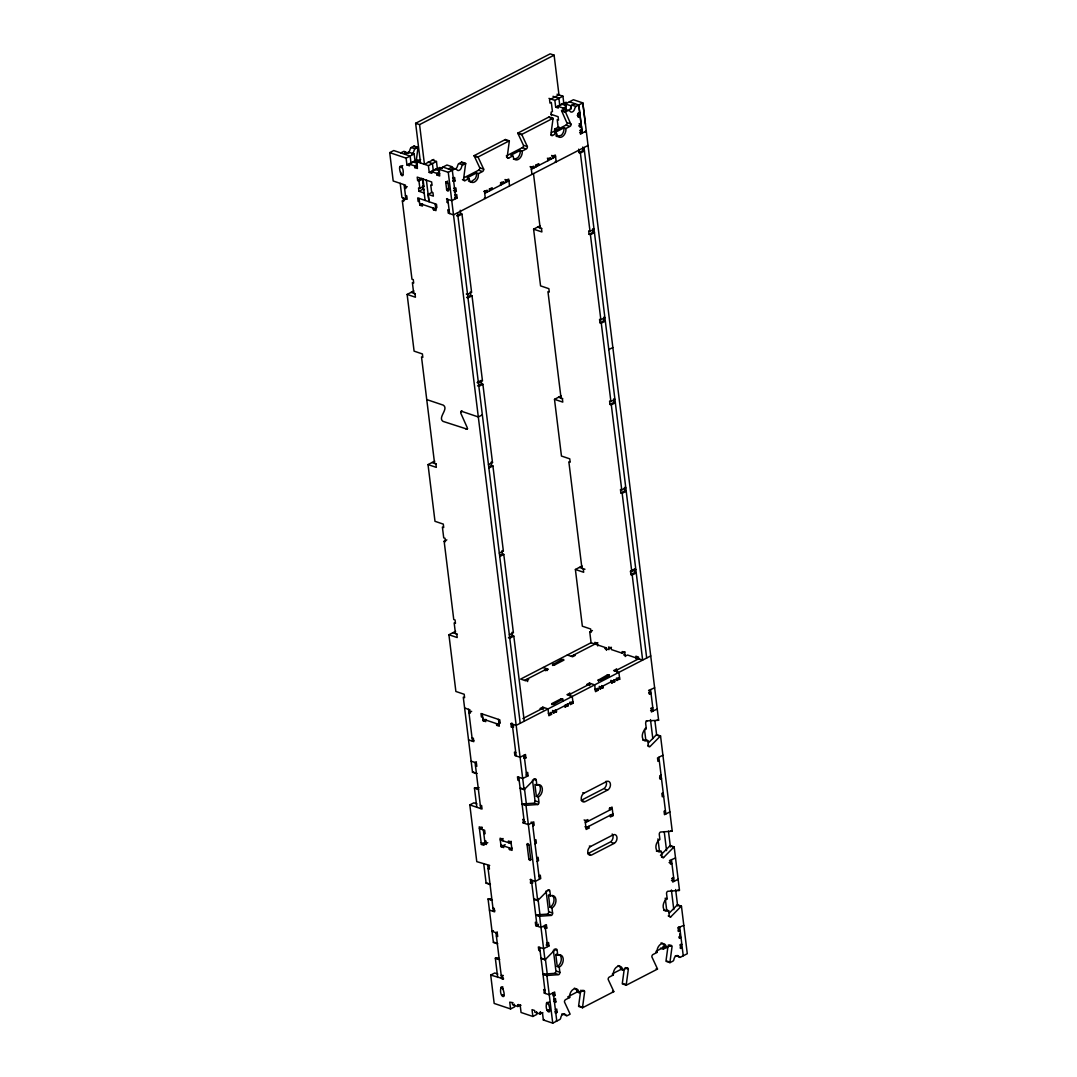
<?xml version="1.0" encoding="UTF-8"?>
<svg xmlns="http://www.w3.org/2000/svg" width="1077" height="1077" viewBox="0 0 1077 1077"><rect width="100%" height="100%" fill="white"/><g stroke="black" fill="none" stroke-linecap="round" stroke-linejoin="round"><path stroke-width="1.5" d="M426.748 399.58L443.334 405.167C449.042 408.991 437.343 417.58 443.051 421.39L466.933 429.09L467.23 427.636L460.673 412.908L461.696 411.077M551.437 132.633L566.017 125.107A1.898 1.292 -71.4 0 0 567.135 123.397L561.682 110.971A1.925 1.319 -71.4 0 1 561.561 110.514L565.492 111.846A1.925 1.319 -71.4 0 0 565.613 112.304L571.066 124.717A1.898 1.292 -71.4 0 1 569.948 126.44L565.91 128.513A6.597 4.496 -71.4 0 1 563.271 135.931A6.597 4.496 -71.4 0 1 557.711 136.267L556.486 133.373L554.52 132.713L563.944 127.853L565.91 128.513M416.287 160.392L417.97 147.886A1.885 1.292 -71.4 0 0 417.97 147.361L414.039 146.041L410.808 147.778L410.068 149.299A3.783 2.585 -71.4 0 1 406.177 153.055M454.629 169.17A3.783 2.585 -71.4 0 0 457.698 165.333L458.439 163.825L461.67 162.075L465.601 163.394A1.885 1.292 -71.4 0 1 465.601 163.919L463.5 179.563A1.885 1.292 -71.4 0 0 465.049 180.573L469.087 178.486A6.61 4.51 -71.4 0 0 473.126 182.457A6.61 4.51 -71.4 0 0 478.121 177.342L478.498 173.626L482.536 171.539A1.885 1.292 -71.4 0 0 483.681 169.143L478.161 157.309A1.844 1.252 -71.4 0 1 478.094 156.959L474.163 155.626A1.844 1.252 -71.4 0 0 474.23 155.977L479.75 167.824A1.885 1.292 -71.4 0 1 478.605 170.22L464.039 177.745M474.163 155.626L505.369 139.525L509.3 140.845A1.885 1.292 -71.4 0 1 509.3 141.356L507.2 157.013A1.885 1.292 -71.4 0 0 508.748 158.023L512.787 155.936L513.985 158.831A6.597 4.496 -71.4 0 0 519.572 158.481A6.597 4.496 -71.4 0 0 522.21 151.076L526.236 148.989A1.885 1.292 -71.4 0 0 527.38 146.593L521.914 134.854A1.885 1.292 -71.4 0 1 521.793 134.396L517.862 133.077A1.885 1.292 -71.4 0 0 517.97 133.535L523.449 145.274A1.885 1.292 -71.4 0 1 522.305 147.67L506.271 155.936M517.862 133.077L549.068 116.962L552.999 118.295A1.885 1.292 -71.4 0 1 553.013 118.807L550.899 134.45A1.885 1.292 -71.4 0 0 552.461 135.46L556.486 133.373M580.557 991.58L578.618 1005.918A1.885 1.292 -71.4 0 0 578.618 1006.443L582.549 1007.762L613.769 991.661A1.885 1.292 -71.4 0 0 613.648 991.203L608.182 979.464A1.885 1.292 -71.4 0 1 609.313 977.068L613.351 974.981A6.61 4.51 -71.4 0 1 617.336 966.594A6.61 4.51 -71.4 0 1 622.775 970.121L626.814 968.035A1.885 1.292 -71.4 0 1 628.362 969.044L626.249 984.688A1.885 1.292 -71.4 0 0 626.262 985.213L622.331 983.88A1.885 1.292 -71.4 0 1 622.318 983.368L624.256 969.017M582.549 1007.762A1.885 1.292 -71.4 0 1 582.549 1007.251L584.663 991.594A1.885 1.292 -71.4 0 0 583.101 990.598L582.455 990.369M667.955 946.468L666.017 960.819A1.885 1.292 -71.4 0 0 666.03 961.33L669.961 962.65L672.802 961.196A1.885 1.292 -71.4 0 0 673.933 959.405A3.783 2.571 -71.4 0 1 676.181 955.824A3.783 2.571 -71.4 0 1 678.995 956.78A1.885 1.292 -71.4 0 0 680.408 957.265L687.288 953.71L681.445 906.161L677.514 904.828A1.885 1.292 -71.4 0 0 677.137 905.097L669.45 912.879M669.961 962.65A1.885 1.292 -71.4 0 1 669.961 962.138L672.061 946.495A1.885 1.292 -71.4 0 0 670.513 945.485L669.194 945.041M460.969 411.441L461.952 411.051L460.794 411.629M520.514 788.041A1.885 1.292 -71.4 0 1 520.137 788.31L524.068 789.629A1.885 1.292 -71.4 0 0 524.445 789.36L534.69 778.981A1.885 1.292 -71.4 0 1 536.238 779.99L536.871 785.093A6.61 4.51 -71.4 0 1 542.31 788.62A6.61 4.51 -71.4 0 1 538.325 797.007L538.958 802.109A1.885 1.292 -71.4 0 1 537.827 804.506L526.411 805.3A1.885 1.292 -71.4 0 0 526.007 805.434L522.076 804.102A1.885 1.292 -71.4 0 1 522.466 803.981L533.882 803.186A1.885 1.292 -71.4 0 0 535.027 800.79L532.482 780.044M648.556 742.726L656.243 734.931A1.885 1.292 -71.4 0 1 656.62 734.662L660.551 735.995L672.223 831.107A1.885 1.292 -71.4 0 1 671.833 831.242L660.416 832.036A1.885 1.292 -71.4 0 0 659.286 834.433L659.905 839.535A6.61 4.51 -71.4 0 0 655.933 847.922A6.61 4.51 -71.4 0 0 661.372 851.449L662.005 856.552A1.885 1.292 -71.4 0 0 663.553 857.561L673.785 847.182A1.885 1.292 -71.4 0 1 674.162 846.912L679.506 890.356A1.885 1.292 -71.4 0 1 679.102 890.491L667.7 891.285A1.885 1.292 -71.4 0 0 666.555 893.681L667.188 898.783A6.61 4.51 -71.4 0 0 663.203 907.171A6.61 4.51 -71.4 0 0 668.642 910.698L669.275 915.8A1.885 1.292 -71.4 0 0 670.823 916.81L681.068 906.43A1.885 1.292 -71.4 0 1 681.445 906.161M660.551 735.995A1.885 1.292 -71.4 0 0 660.174 736.264L649.929 746.644A1.885 1.292 -71.4 0 1 648.381 745.634L647.721 745.419M550.778 915.194L547.506 914.104L536.09 914.898A1.885 1.292 -71.4 0 0 535.7 915.019L539.631 916.339A1.885 1.292 -71.4 0 1 540.021 916.217L551.437 915.423A1.885 1.292 -71.4 0 0 552.582 913.027L551.949 907.924A6.61 4.51 -71.4 0 0 555.92 899.537A6.61 4.51 -71.4 0 0 550.482 896.01L549.862 890.908A1.885 1.292 -71.4 0 0 548.301 889.898L538.069 900.278A1.885 1.292 -71.4 0 1 537.692 900.547L533.761 899.228A1.885 1.292 -71.4 0 0 534.138 898.958L537.41 900.062M558.061 974.443L554.776 973.339L543.36 974.133A1.885 1.292 -71.4 0 0 542.97 974.268L546.901 975.587A1.885 1.292 -71.4 0 1 547.304 975.466L558.707 974.672A1.885 1.292 -71.4 0 0 559.852 972.275L559.219 967.173A6.61 4.51 -71.4 0 0 563.204 958.786A6.61 4.51 -71.4 0 0 557.765 955.259L557.132 950.156A1.885 1.292 -71.4 0 0 555.584 949.147L545.339 959.526A1.885 1.292 -71.4 0 1 544.962 959.795L541.031 958.476A1.885 1.292 -71.4 0 0 541.408 958.193L544.679 959.297M660.47 855.367L669.854 845.849A1.885 1.292 -71.4 0 1 670.231 845.58L674.162 846.912M465.601 163.394L462.37 165.144L461.629 166.652A3.783 2.585 -71.4 0 1 459.367 170.233A3.783 2.585 -71.4 0 1 456.554 169.277L455.154 168.793L448.274 172.333L438.877 169.17L439.712 175.982L437.1 175.107L436.885 173.397L431.648 171.633L431.85 173.33L429.225 172.455L428.39 165.643L416.597 161.671L417.432 168.483L414.807 167.595L414.605 165.898L409.354 164.135L409.57 165.831L406.944 164.943L406.11 158.144L389.712 152.624L393.199 180.99L405.437 185.109L405.854 188.502L404.548 188.071L407.241 186.684M572.008 105.129L570.877 106.919A3.783 2.585 -71.4 0 1 568.616 110.5M646.146 720.903L658.209 720.325A1.885 1.292 -71.4 0 0 658.612 720.19L582.819 102.907L575.939 106.448L574.808 108.239A3.783 2.585 -71.4 0 1 572.547 111.82A3.783 2.585 -71.4 0 1 569.733 110.864L568.737 110.244L565.492 111.846M563.621 660.268L563.648 659.407L561.655 659.595L552.366 664.926L554.655 664.886L563.621 660.268L561.655 659.595M551.707 703.671L551.68 704.52L553.672 704.331L562.961 699.013L560.686 699.04L551.707 703.671L553.672 704.331M609.286 675.642L609.313 674.781L607.32 674.969L598.031 680.301L600.32 680.26L609.286 675.642L607.32 674.969M420.515 162.99L415.628 123.29L550.172 53.85L554.103 55.169L558.976 94.884L549.566 99.744L549.984 103.136L551.33 102.45L552.434 111.523L551.087 112.223L551.505 115.616M415.628 123.29L419.572 124.609L554.103 55.169M389.712 152.624L393.751 150.538L410.149 156.057L410.983 162.869M400.752 152.894L403.996 151.305L404.992 151.911A3.783 2.585 -71.4 0 0 405.477 152.611M404.683 154.226L408.721 152.14L414.174 153.971L415.008 160.783L406.944 164.943M417.97 147.361L414.739 149.111L413.999 150.618A3.783 2.585 -71.4 0 1 411.737 154.199M406.11 158.144L414.174 153.971M402.758 165.602L400.065 166.989L402.031 167.649M409.354 164.135L417.432 159.961L420.043 160.85M416.597 161.671L420.636 159.584M414.605 165.898L417.284 164.512M414.807 167.595L417.499 166.208M433.856 159.45L424.446 164.31L419.572 124.609M428.39 165.643L436.468 161.483L437.302 168.281L429.225 172.455M548.96 98.384L554.857 100.376L562.934 96.203L563.769 103.015L566.394 103.904M554.857 100.376L555.692 107.188L563.769 103.015M431.648 171.633L439.712 167.474L442.337 168.349M555.692 107.188L558.317 108.063L558.101 106.367L566.179 102.194M438.877 169.17L446.955 165.01L452.421 166.854L448.382 168.927M566.179 110.716L565.344 103.904L573.422 99.744L582.819 102.907L585.43 124.178M417.634 180.505L421.672 178.432L422.978 178.863L418.94 180.949L417.634 180.505L417.216 177.113L431.635 181.959L432.052 185.365L430.746 184.921L431.648 192.298L432.954 192.743L433.371 196.149L428.134 194.372L429.036 201.749L426.398 180.196M436.885 173.397L439.578 172.01M558.101 106.367L563.352 108.131L566.044 106.744M561.561 110.514L565.56 109.181M565.344 103.904L570.81 105.748L574.849 103.661M437.1 175.107L439.793 173.707M566.246 108.44L563.567 109.827L563.352 108.131M478.094 156.959L509.3 140.845M521.793 134.396L552.999 118.295M424.203 193.052L418.953 191.289L418.536 187.883L419.855 188.327L423.88 186.24L423.167 180.344M418.953 191.289L422.992 189.202L424.298 189.646M434.596 463.541L421.511 356.904L422.817 357.349L422.399 353.943L414.093 351.142L407.133 294.425L415.439 297.225L415.008 293.819L413.703 293.375L412.383 282.605L413.689 283.036L413.272 279.643L411.966 279.199L402.354 200.928L405.046 199.528M445.716 182.148C448.463 179.24 448.759 189.646 448.584 190.333A1.414 0.848 62.7 0 1 446.659 189.687L445.716 182.148L447.736 181.111M452.73 181.273L455.059 180.909L454.629 177.503L452.636 177.974M577.757 113.408L579.749 112.923L579.103 112.708M428.134 194.372L432.173 192.298M554.965 132.054L554.601 129.105L558.64 127.019M578.174 116.801L580.166 116.329L577.218 115.333M478.498 173.626L476.532 172.966L467.122 177.826L469.087 178.486M522.21 151.076L520.245 150.417L510.821 155.276L512.787 155.936M447.615 188.933L446.605 189.444L448.57 190.117L448.355 188.287M419.007 198.37L419.828 205.182L422.521 203.782M579.036 123.895L581.042 123.424M453.592 188.354L455.921 187.99L456.338 191.396L454.346 191.868M448.247 202.786L446.928 202.341L447.184 198.585M446.511 198.935L451.761 200.699L457.146 197.926L456.729 194.52L454.723 194.991M579.843 130.411L581.849 129.94L581.19 129.725M433.169 208.036L433.385 209.732L436.064 208.346M580.261 133.817L586.292 131.259L585.511 131.004M483.856 191.423L487.194 190.252L487.41 191.948L484.569 190.992M500.442 182.861L503.794 181.69L503.996 183.386L501.155 182.43M505.382 180.317L508.721 179.145L509.556 185.944M530.49 167.352L533.842 166.181L534.044 167.877L530.113 166.558M536.009 164.943L538.985 165.333L538.769 163.637L536.077 165.023L536.292 166.72L535.632 166.504M552.016 156.232L555.369 155.075L556.203 161.873L555.22 161.55M484.717 193.348L508.936 180.842L504.992 179.522M531.351 169.277L555.57 156.771L551.639 155.451M588.042 145.449L453.498 214.875L448.261 213.111L447.844 209.705L449.149 210.15M461.993 214.121L460.687 213.677L456.648 215.763L457.954 216.194L461.993 214.121L471.605 292.392L467.566 294.479L466.26 294.034M579.076 152.571L583.115 150.484L584.421 150.928L580.382 153.015L579.076 152.571L578.659 149.165M407.133 294.425L413.851 290.952M606.472 650.36L606.149 647.815L591.085 642.74L589.752 631.957L591.071 632.401L590.654 628.995L582.347 626.208L575.387 569.477L583.68 572.277L583.263 568.871L581.957 568.427L568.858 461.791L570.177 462.235L569.76 458.829L561.454 456.042L554.493 399.325L562.786 402.111L562.369 398.705L561.063 398.275L547.964 291.638L549.283 292.082L548.866 288.676L540.56 285.876L533.6 229.159L540.317 225.685M589.994 231.286L594.033 229.199L592.713 228.768L593.144 232.161L594.45 232.605L590.411 234.692L589.106 234.248L588.688 230.841L589.994 231.286L580.382 153.015M472.022 295.798L470.703 295.354L466.678 297.44L467.983 297.885L472.022 295.798L482.469 380.881L478.43 382.954L477.124 382.523L481.15 380.437L481.567 383.843L482.886 384.274L492.499 462.558L488.46 464.631M589.106 234.248L593.144 232.161M599.97 322.737L604.009 320.65L605.314 321.094L601.276 323.181L599.97 322.737L599.552 319.33L600.858 319.775L604.897 317.688L603.578 317.244M477.542 385.916L481.567 383.843M478.848 386.36L482.886 384.274M482.348 414.86L478.309 416.947L461.723 411.36M608.815 349.594L612.853 347.508M466.449 429.225L467.606 428.646M466.718 429.198L467.445 428.834M455.49 633.707L454.171 622.923L455.477 623.368L455.059 619.962L453.754 619.517L444.141 541.246L445.447 541.691L445.03 538.285L443.724 537.84L442.391 527.07L443.711 527.515L443.293 524.109L434.987 521.308L428.027 464.591L434.745 461.118M554.493 399.325L561.211 395.851M610.888 401.452L614.927 399.365L613.607 398.921L614.025 402.327L615.344 402.771L611.305 404.858L609.999 404.413L609.582 401.007L610.888 401.452L601.276 323.181M488.918 466.906L491.597 465.52L492.916 465.951L503.363 551.034L499.324 553.12M609.999 404.413L614.025 402.327M488.877 468.037L492.916 465.951M444.141 541.246L446.834 539.86M621.752 489.941L625.791 487.854L624.472 487.41L624.889 490.816L626.208 491.26L622.169 493.333L620.864 492.903L620.446 489.497L621.752 489.941L611.305 404.858M499.782 555.395L502.461 553.995L503.78 554.44L513.392 632.711L509.354 634.797M620.864 492.903L624.889 490.816M499.741 556.526L503.78 554.44M476.721 773.407A1.885 1.292 -71.4 0 1 476.438 773.596L472.507 772.276L463.285 697.223L464.604 697.667L464.187 694.261L455.881 691.474L448.921 634.757L455.638 631.284M575.387 569.477L582.105 566.004M630.476 571.173L634.501 569.087L635.82 569.531L631.782 571.618L630.476 571.173L630.893 574.579L632.199 575.01L636.238 572.937L634.918 572.493L630.893 574.579M513.81 636.117L512.49 635.672L508.465 637.759L509.771 638.203L513.81 636.117L524.257 721.2M589.752 631.957L592.444 630.57M591.192 642.673L520.676 679.075L525.913 680.839L528.605 679.452L527.299 679.008L527.609 681.566M524.607 680.395L547.022 668.83L547.237 670.527M571.241 656.324L597.775 642.632M471.659 711.345L468.966 712.732L470.272 713.176L469.855 709.77L464.618 708.006M606.149 647.815L604.816 648.502L607.428 649.391L611.467 647.304M482.308 713.97L483.142 720.769L485.835 719.382M608.909 649.714L608.572 646.994L611.184 647.869L611.399 649.579L622.331 653.254L625.01 651.868M496.484 723.623L496.685 725.333L499.378 723.946M473.813 740.545L472.466 741.232L468.549 709.326M513.675 726.921L511.36 727.002L510.942 723.596L511.952 723.084M550.684 712.422L551.545 714.347L548.853 715.734L548.018 708.935L542.781 707.172L540.089 708.558L541.394 709.003M570.998 693.723L569.679 693.278L567 694.665L572.237 696.429L573.072 703.241L570.379 704.627L570.177 702.931M597.318 688.351L598.193 690.276L595.5 691.663L594.666 684.864L589.415 683.101L586.723 684.487L588.042 684.932M617.633 669.652L616.327 669.207L613.634 670.594L618.871 672.358L619.719 679.17L616.367 680.341M522.857 718.561L544.087 707.602M568.306 695.109L590.735 683.532M614.94 671.038L638.823 658.72M511.36 727.002L513.594 725.844M650.723 655.933L516.179 725.373L510.942 723.596M548.651 714.038L572.87 701.544M595.285 689.967L619.504 677.473M553.134 712.974L556.486 711.803L556.27 710.106L555.288 709.77M564.792 706.956L568.144 705.785L567.283 703.86M599.768 688.903L603.12 687.732L602.918 686.036L601.599 685.591M611.44 682.885L614.779 681.714L613.917 679.789M476.424 761.816L475.078 762.503L480.732 808.585M523.893 758.37L525.899 757.898L525.482 754.492L520.097 757.266L514.86 755.502L514.443 752.109L515.748 752.54M648.596 690.397L654.641 687.84M649.014 693.79L651.02 693.319L648.839 692.592M526.33 773.057L527.676 772.357L528.093 775.763L522.708 778.536L517.472 776.773L517.889 780.179L519.195 780.623M650.791 708.262L652.797 707.791M489.685 865.41L476.774 861.64L469.814 804.909L473.84 802.836L476.909 803.859M651.208 711.668L657.253 709.11M482.106 827.149L479.413 828.536L484.663 830.3L485.081 833.706L483.761 833.261M532.819 825.951L534.165 825.251L533.748 821.845L528.363 824.632L523.126 822.868L523.382 819.112M482.038 829.425L481.823 827.715L479.211 826.84L481.365 844.422L484.058 843.035M523.126 822.868L525.361 821.711M487.773 842.658L485.094 844.045L483.344 829.855M584.111 793.143L606.539 781.565A4.725 3.218 -71.4 0 1 610.417 784.083A4.725 3.218 -71.4 0 1 607.576 790.074L585.161 801.651A4.725 3.218 -71.4 0 1 581.27 799.134A4.725 3.218 -71.4 0 1 584.111 793.143L582.805 792.699M662.907 755.192L657.522 757.966L657.939 761.372L659.286 760.672M502.986 838.525L500.293 839.912L511.212 843.601M502.905 840.8L502.69 839.091L500.078 838.216L501.115 846.724L505.153 844.637M511.279 841.325L508.586 842.712L508.371 841.002L510.996 841.891L512.046 850.399L509.421 849.511L509.206 847.814M509.421 849.511L512.113 848.124M534.596 840.41L535.942 839.723L536.359 843.116L535.013 843.816M661.063 775.144L659.716 775.83L660.134 779.236L661.48 778.55L659.514 777.877M585.35 822.666L612.261 808.773L609.636 807.885M585.982 827.769L612.88 813.875M588.675 826.382L588.877 828.078L586.184 829.465L585.148 820.957L587.84 819.57L588.042 821.266L584.111 819.947M609.569 810.16L609.367 808.464L612.046 807.077L613.096 815.585L610.403 816.972L610.201 815.262M536.763 857.992L538.11 857.305L538.527 860.698L537.181 861.398M663.217 792.726L661.87 793.426L662.301 796.818L663.634 796.132M590.654 846.455L613.082 834.89A4.725 3.218 -71.4 0 1 616.973 837.408A4.725 3.218 -71.4 0 1 614.132 843.399L591.704 854.963A4.725 3.218 -71.4 0 1 587.813 852.446A4.725 3.218 -71.4 0 1 590.654 846.455L589.348 846.024M532.832 882.911L530.503 882.992L530.759 879.236M538.958 875.857L540.291 875.17L540.721 878.576L535.336 881.349L530.086 879.586M665.411 810.591L664.065 811.291L664.482 814.683L669.867 811.91M530.503 882.992L532.752 881.834M494.706 910.698L493.36 911.398L487.706 865.316M493.387 930.649L492.041 931.349L497.278 933.113L497.695 936.519L496.389 936.075M497.318 931.968L495.972 932.669L501.626 978.751L502.972 978.064M536.642 922.706L535.336 922.262L535.754 925.668L538.433 924.281M538.406 925.412L537.06 926.112L531.405 880.03M669.49 860.55L675.535 857.992M535.754 925.668L540.991 927.432L546.376 924.658L546.793 928.064L544.787 928.536M540.089 950.789L538.783 950.345L538.365 946.939L543.602 948.702L548.987 945.929L548.57 942.523L546.564 942.994M671.685 878.415L673.69 877.943L673.031 877.728M514.281 1004.141L514.604 1006.874L510.579 1008.947L494.181 1003.441L490.708 975.075L494.733 972.989L497.803 974.025M678.147 879.263L672.762 882.05L672.344 878.644M501.209 975.345L503.188 975.439M490.708 975.075L503.605 978.845M502.905 986.976L500.886 988.013C498.705 996.737 507.442 1001.556 502.851 988.686A1.414 0.848 62.7 0 0 501.707 987.071A1.414 0.848 62.7 0 0 500.886 988.013L502.851 988.686M501.774 995.323L502.784 994.798M510.579 1008.947L509.731 1002.148L513.029 1002.687M553.066 995.888L555.059 995.417L554.642 992.011L549.257 994.785L544.02 993.021L544.275 989.278M520.501 1005.11L517.808 1006.497L518.279 1004.451M517.606 1004.801L520.905 1005.326M677.756 927.916L683.801 925.358M678.173 931.309L680.179 930.838L677.998 930.111M554.103 999.227L555.449 998.541L555.867 1001.933L554.52 1002.633M549.243 1002L546.551 1003.387C544.37 1012.111 553.107 1016.93 548.516 1004.06A1.414 0.848 62.7 0 0 547.372 1002.445A1.414 0.848 62.7 0 0 546.551 1003.387L548.516 1004.06M678.981 937.838L680.987 937.367L679.022 936.694M568.737 996.333L577.097 992.011L579.076 992.671L583.101 990.598M612.436 973.783L620.81 969.462L622.775 970.121M656.135 951.22L664.509 946.898L666.475 947.558A6.61 4.51 -71.4 0 0 661.036 944.044A6.61 4.51 -71.4 0 0 657.051 952.431L653.025 954.505A1.885 1.292 -71.4 0 0 651.881 956.901L657.36 968.64A1.885 1.292 -71.4 0 1 657.468 969.098L626.262 985.213M542.795 1012.609L540.102 1013.995L540.56 1011.949M520.231 1005.676L521.066 1012.488L532.859 1016.459L536.898 1014.372L536.561 1011.653M579.076 992.671A6.61 4.51 -71.4 0 0 573.624 989.144A6.61 4.51 -71.4 0 0 569.652 997.531L565.613 999.618A1.885 1.292 -71.4 0 0 564.483 1002.014L569.948 1013.753A1.885 1.292 -71.4 0 1 570.07 1014.211L567.229 1015.678A1.885 1.292 -71.4 0 1 565.815 1015.194A3.783 2.571 -71.4 0 0 563.002 1014.238A3.783 2.571 -71.4 0 0 560.754 1017.819A1.885 1.292 -71.4 0 1 559.623 1019.596L552.743 1023.15L543.346 1019.986L542.512 1013.174L539.887 1012.299M660.416 948.11L663.365 949.106L670.513 945.485M548.758 1009.782L547.412 1010.482L549.391 1011.141M547.439 1010.697L548.449 1010.172M555.382 1009.728L556.728 1009.028L557.146 1012.434L555.153 1012.905M679.856 944.933L681.849 944.448L680.866 944.125M680.274 948.325L682.266 947.854L680.085 947.114M543.346 1019.986L544.154 1019.569M561.884 1013.874A1.885 1.292 -71.4 0 0 563.298 1014.346L564.011 1013.982M585.282 131.784L586.292 131.259M466.179 429.171L466.96 428.969M489.375 189.013L492.337 189.404L492.135 187.708L489.443 189.094L489.645 190.791M476.801 807.265L474.445 788.068A1.885 1.292 -71.4 0 1 474.836 787.947L479.117 787.637M491.314 898.662L488.46 898.851A1.885 1.292 -71.4 0 0 488.069 898.985L493.401 942.429L497.332 943.762A1.885 1.292 -71.4 0 0 497.709 943.492M498.584 957.897L495.73 958.099A1.885 1.292 -71.4 0 0 495.339 958.234L497.695 977.431M557.038 94.224L562.934 96.203M552.999 96.311L558.896 98.29L559.73 105.102M569.383 101.817L578.78 104.981L582.267 133.346L579.641 132.458M572.668 105.344L575.939 106.448M562.14 104.281L566.071 105.6M564.402 109.06L567.673 110.164M561.682 110.971L564.954 112.075M550.885 114.27L558.101 116.693L558.519 120.099L557.213 119.655L558.115 127.032L559.421 127.463M578.618 125.874L581.459 126.83L580.113 127.517L579.695 124.111M567.808 122.94L571.079 124.043M549.728 117.703L553.013 118.807M566.017 125.107L569.289 126.211M554.601 129.105L557.213 129.994M551.141 135.015L552.461 135.46M517.97 133.535L521.255 134.638M524.095 145.489L527.38 146.593M506.028 140.252L509.3 141.356M522.305 147.67L525.589 148.774M552.232 157.942L552.878 158.157L552.676 156.461M547.358 158.211L550.643 159.315L550.428 157.619L547.735 159.006L547.951 160.702M506.567 157.282L508.748 158.023M474.27 156.084L477.555 157.188M480.396 168.052L483.681 169.143M417.311 147.657L414.039 146.553A1.885 1.292 -71.4 0 0 414.039 146.041M462.329 162.815L465.601 163.919M411.199 147.509L414.47 148.613M459.489 163.758L462.76 164.862M478.605 170.22L481.89 171.324M505.584 182.013L506.244 182.228L506.028 180.532M432.039 159.988L436.468 161.483M404.238 151.655L408.923 153.23M454.494 168.577L451.223 167.474L452.623 167.945A3.783 2.585 -71.4 0 0 453.107 168.658M500.32 184.45L501.303 184.773L501.101 183.077M428 162.075L432.429 163.556L433.264 170.368M442.916 167.097L452.313 170.26L455.8 198.612L454.481 198.181M413.393 162.048L417.324 163.367M435.673 169.547L439.618 170.88M462.423 179.684L465.049 180.573M452.865 180.169L455.059 180.909M445.743 182.363L447.709 183.023M484.354 198.114L485.337 198.451L484.502 191.639M453.498 190.441L456.338 191.396M402.906 174.743C404.979 165.71 396.282 161.335 400.981 174.312A1.414 0.848 62.7 0 0 402.919 174.959L400.94 174.07L400.698 172.132M423.88 186.24L422.574 185.796L422.992 189.202M454.952 197.185L457.146 197.926M537.625 227.072L541.785 228.472M533.6 229.159L541.893 231.945L541.475 228.553L540.169 228.109L533.478 173.572M405.45 195.435L406.756 195.879L407.173 199.285L401.936 197.522L400.2 183.346M419.411 201.776L418.105 201.332L417.688 197.926L436.481 204.253L436.899 207.659L435.579 207.215M419.64 203.472L435.808 208.925M419.828 205.182L422.453 206.057L422.251 204.361M433.385 209.732L435.997 210.621L435.175 203.822M402.354 200.928L403.66 201.359L403.242 197.966M411.172 292.338L415.318 293.738M558.519 397.238L562.679 398.638M492.499 462.558L491.179 462.114L491.597 465.52M432.065 462.504L436.212 463.904M428.027 464.591L436.32 467.378L435.902 463.985M579.413 567.404L584.959 569.262M503.363 551.034L502.044 550.603L502.461 553.995M623.596 654.829L626.222 655.718L627.568 655.018L642.646 660.093L632.199 575.01M573.933 654.937L575.239 655.381L572.56 656.768L567.31 655.004M616.434 678.066L619.719 679.17M610.847 680.395L614.779 681.714M611.224 681.176L612.086 683.101M554.655 664.886L552.689 664.226L552.838 665.505M600.32 680.26L598.354 679.6L598.556 681.31M452.946 632.67L457.106 634.07M448.921 634.757L457.213 637.544L456.796 634.138M543.091 667.498L548.341 669.261L545.649 670.661L544.343 670.217M599.189 686.412L603.12 687.732M599.566 687.207L600.428 689.118M594.908 689.172L598.193 690.276M650.589 710.308L653.214 711.183L650.602 689.913M657.293 719.759L658.612 720.19M560.686 699.04L562.652 699.713L562.8 700.979M569.8 702.137L573.072 703.241M645.311 728.294L646.294 728.617A6.61 4.51 -71.4 0 0 642.309 737.005A6.61 4.51 -71.4 0 0 647.748 740.532L648.381 745.634M656.889 735.16L660.174 736.264M565.304 704.829L568.144 705.785M642.74 740.101A6.61 4.51 -71.4 0 0 645.783 739.872L647.748 740.532M552.541 710.483L556.486 711.803M552.932 711.278L553.793 713.189M647.964 745.984L649.283 746.428M548.274 713.243L551.545 714.347M482.725 717.363L481.406 716.919L480.988 713.526L499.782 719.84L500.199 723.246L498.893 722.802M482.94 719.073L499.109 724.511M483.142 720.769L485.767 721.644L485.552 719.948M496.685 725.333L499.311 726.208L498.476 719.409M472.049 737.826L473.355 738.27L473.772 741.676L468.535 739.912M523.718 757.158L525.899 757.898M604.964 789.199L607.576 790.074M525.913 775.023L528.093 775.763M533.613 779.102L536.238 779.99M471.147 761.183L476.384 762.947L476.801 766.353L475.495 765.909M536.871 785.093L534.906 784.433L536.359 796.347L538.325 797.007M583.842 801.207L581.23 800.332L603.645 788.754A4.725 3.218 -71.4 0 0 606.028 781.269M671.24 830.784L672.223 831.107M670.527 830.798L671.833 831.242M610.471 814.697L613.096 815.585M473.53 772.222L476.815 773.326M521.174 788.256L524.445 789.36M669.854 845.849L673.138 846.953M535.027 800.79L538.298 801.894M534.542 803.402L537.827 804.506M474.836 787.947L478.121 789.037M522.466 803.981L525.751 805.084M474.445 788.068L478.376 789.387A1.885 1.292 -71.4 0 1 478.767 789.266M656.364 851.018A6.61 4.51 -71.4 0 0 659.407 850.79L661.372 851.449M584.946 826.759L588.877 828.078M661.372 856.821L663.553 857.561M611.507 842.51L614.132 843.399M669.073 862.529L671.913 863.485L670.567 864.185L670.15 860.779M480.315 805.192L481.634 805.623L482.052 809.029L469.814 804.909M522.708 819.462L524.014 819.907M531.096 822.101L532.401 822.545L539.375 879.263M671.483 880.474L674.108 881.349L671.496 860.079M590.398 854.532L587.773 853.644L610.188 842.066A4.725 3.218 -71.4 0 0 612.88 838.283A4.725 3.218 -71.4 0 0 612.167 834.002M677.796 890.046L679.102 890.491M527.043 844.57L529.009 845.23L530.759 859.419A1.414 0.848 62.7 0 1 529.924 860.361A1.414 0.848 62.7 0 1 528.794 858.759L527.043 844.57A1.414 0.848 62.7 0 1 527.878 843.628A1.414 0.848 62.7 0 1 529.009 845.23M666.205 898.447L667.188 898.783M500.913 845.028L511.844 848.703M677.137 905.097L680.408 906.201M484.663 840.639L485.983 841.083L486.4 844.489L481.15 842.712M501.115 846.724L503.74 847.599L503.524 845.903M528.794 858.759L530.759 859.419M481.365 844.422L483.99 845.297L483.775 843.601M663.634 910.267A6.61 4.51 -71.4 0 0 666.676 910.025L668.642 910.698M668.211 915.921L670.823 916.81M678.456 927.001L679.762 927.432L683.249 955.797L682.589 955.582M488.123 868.722L489.429 869.152L489.012 865.76M679.91 933.732L679.641 938.054M547.897 890.248L549.203 890.679M551.949 907.924L549.984 907.265L548.516 895.35L550.482 896.01M489.779 884.015L486.494 882.911A1.885 1.292 -71.4 0 1 486.117 883.18L483.761 863.983M486.117 883.18L490.062 884.513A1.885 1.292 -71.4 0 0 490.439 884.244M668.13 945.162L671.402 946.266M549.297 911.923L552.582 913.027M679.749 957.036L676.477 955.932A1.885 1.292 -71.4 0 1 675.306 955.811M656.068 952.095L657.051 952.431M489.106 899.08L492.391 900.184A1.885 1.292 -71.4 0 0 492.001 900.305L488.069 898.985M536.75 915.113L540.021 916.217M666.676 961.034L669.961 962.138M492.943 907.992L494.249 908.436L494.666 911.842L489.429 910.078M543.952 927.109L546.793 928.064M656.162 968.654L657.468 969.098M625.495 967.59L626.814 968.035M625.091 967.94L627.703 968.829M546.147 944.973L548.987 945.929M554.292 949.2L556.472 949.927M559.219 967.173L557.253 966.5L555.799 954.599L557.765 955.259M612.369 974.645L613.351 974.981M622.977 983.584L626.249 984.688M497.049 943.264L493.778 942.16A1.885 1.292 -71.4 0 1 493.401 942.429M556.567 971.171L559.852 972.275M612.463 991.217L613.769 991.661M496.389 958.328L499.661 959.432A1.885 1.292 -71.4 0 0 499.27 959.553L495.339 958.234M544.02 974.362L547.304 975.466M580.732 990.275L584.003 991.378M567.687 996.871L569.652 997.531M543.602 989.615L544.908 990.059M552.878 994.677L555.059 995.417M579.278 1006.147L582.549 1007.251M553.672 1001.206L555.867 1001.933M554.965 1011.693L557.146 1012.434M563.298 1014.346L566.569 1015.449M501.747 995.108L503.713 995.767M517.808 1006.497L512.571 1004.733L512.356 1003.024M540.102 1013.995L534.852 1012.232L534.65 1010.536L532.025 1009.647L532.859 1016.459M556.122 1020.848L556.782 1021.063L553.295 992.711M577.797 114.593L578.403 117.272M654.897 720.688L656.647 734.931M668.454 831.107L670.406 846.939M675.629 889.535L677.635 905.892M584.003 147.522L646.685 658.007M658.868 757.279L665.828 813.997M578.78 104.981L582.267 133.346M582.697 147.091L583.115 150.484M603.726 318.388L604.009 320.65M634.501 569.087L634.918 572.493M578.403 113.624L578.82 117.03M580.503 130.64L580.92 134.046M649.256 690.613L649.673 694.019M651.45 708.478L651.868 711.884M678.416 928.132L678.833 931.538M680.502 945.148L680.92 948.554M650.468 719.598L652.81 738.607M664.226 831.606L666.555 850.601M671.388 889.979L673.798 909.621M590.411 234.692L600.858 319.775M622.169 493.333L631.782 571.618M570.81 105.748L571.214 109.006M638.715 658.774L638.499 657.064L635.888 656.189L636.211 658.909M646.294 728.617L645.662 723.515A1.885 1.292 -71.4 0 1 646.806 721.119M644.49 729.277L645.783 739.872M657.939 838.875L659.407 850.79M665.223 898.124L666.676 910.025M663.028 946.387L663.365 949.106M625.239 656.526L624.741 652.433L622.116 651.558L622.331 653.254M616.327 669.207L616.636 671.765M616.811 678.86L617.027 680.556M597.762 645.958L597.425 643.238L594.8 642.363L595.016 644.059M537.006 164.673L537.167 165.952M531.149 167.568L531.984 174.38M589.415 683.101L589.725 685.645M569.679 693.278L570.002 695.836M565.237 705.475L565.452 707.172M542.781 707.172L543.091 709.716M546.093 890.962L548.637 911.707A1.885 1.292 -71.4 0 1 547.506 914.104M553.376 950.21L555.92 970.942A1.885 1.292 -71.4 0 1 554.776 973.339M460.256 210.271L460.687 213.677M470.286 291.948L470.703 295.354M512.073 632.28L512.49 635.672M457.537 212.802L520.218 723.286M524.136 755.192L526.747 776.463M545.029 925.345L547.641 946.616M524.391 788.041L526.343 803.873M537.962 898.46L539.9 914.292M545.325 958.517L547.345 974.887M448.274 172.333L524.068 789.629M526.007 805.434L537.692 900.547M539.631 916.339L544.962 959.795M546.901 975.587L552.743 1023.15M447.83 199.38L449.567 213.556M512.248 724.04L516.166 755.946M518.777 777.217L524.432 823.299M539.671 947.383L545.325 993.465M422.453 178.876L425.105 200.43M418.94 180.949L419.855 188.327M502.515 975.789L502.946 979.195M404.131 184.665L405.867 198.841M472.884 772.007A1.885 1.292 -71.4 0 1 472.507 772.276M520.231 150.417A6.61 4.51 -71.4 0 1 517.687 157.754L514.766 159.261A6.61 4.51 -71.4 0 1 513.366 159.086M505.369 139.525A1.885 1.292 -71.4 0 1 505.369 140.037M476.532 172.966A6.624 4.51 -71.4 0 1 475.186 178.782L471.066 181.811A6.624 4.51 -71.4 0 1 468.441 180.869M461.67 162.075A1.885 1.292 -71.4 0 1 461.67 162.587M566.287 110.244A3.783 2.585 -71.4 0 1 565.802 109.531M563.944 127.853A6.61 4.51 -71.4 0 1 561.386 135.204L557.051 136.537A6.61 4.51 -71.4 0 1 555.867 135.756M549.068 116.962A1.885 1.292 -71.4 0 1 549.082 117.487M538.608 784.568A6.61 4.51 -71.4 0 1 540.237 790.558A6.61 4.51 -71.4 0 1 536.359 796.347M552.218 895.485A6.61 4.51 -71.4 0 1 553.861 901.476A6.61 4.51 -71.4 0 1 549.984 907.265M548.516 895.35A6.61 4.51 -71.4 0 1 550.091 894.879M559.488 954.734A6.61 4.51 -71.4 0 1 561.13 960.711A6.61 4.51 -71.4 0 1 557.253 966.5M555.799 954.599A6.61 4.51 -71.4 0 1 557.361 954.128M661.022 942.9A6.61 4.51 -71.4 0 1 664.509 946.898M618.063 965.571A6.61 4.51 -71.4 0 1 620.81 969.462M574.364 988.134A6.61 4.51 -71.4 0 1 577.097 992.011"/></g></svg>
